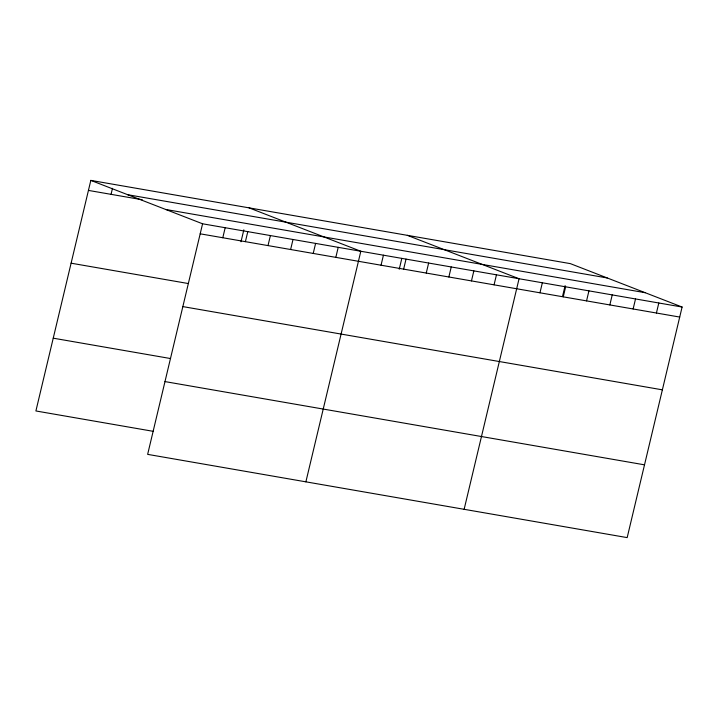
<?xml version="1.0" encoding="UTF-8"?>
<svg xmlns="http://www.w3.org/2000/svg" width="718" height="718" viewBox="0 0 718 718"><rect width="100%" height="100%" fill="white"/><g stroke="black" fill="none" stroke-linecap="round" stroke-linejoin="round"><path stroke-width="1.08" d="M90.827 180.389L202.575 223.792L147.648 454.368L627.173 537.611L682.1 307.035L570.352 263.632L90.827 180.389L35.9 410.965L153.239 431.33M111.048 194.336L112.484 188.322M222.795 237.739L225.183 227.714M240.988 241.778L243.842 229.832M245.403 241.661L247.791 231.645M268.011 245.583L270.399 235.567M290.619 249.514L293.007 239.489M313.219 253.436L315.606 243.411M335.827 257.358L338.214 247.342M305.886 481.841L360.822 251.264L249.074 207.861M381.043 265.211L383.43 255.186M399.235 269.25L401.82 258.39M403.642 269.133L406.029 259.108M426.25 273.055L428.637 263.039M448.858 276.977L451.245 266.961M471.466 280.909L473.853 270.883M494.065 284.831L496.461 274.806M464.133 509.313L519.06 278.737L407.312 235.324M539.963 292.8L542.35 282.775M562.526 296.462L565.12 285.602M563.253 296.839L565.64 286.823M586.552 300.887L588.94 290.862M609.842 304.926L612.23 294.91M633.132 308.973L635.52 298.948M656.423 313.012L658.81 302.996M127.705 194.713L607.231 277.956M88.44 190.414L142.272 199.757M165.705 209.468L645.222 292.711M202.575 223.792L682.1 307.035M200.187 233.817L679.713 317.06M71.1 263.192L188.439 283.565M182.848 306.595L662.373 389.838M53.24 338.178L170.579 358.551M164.987 381.59L644.504 464.833"/></g></svg>
